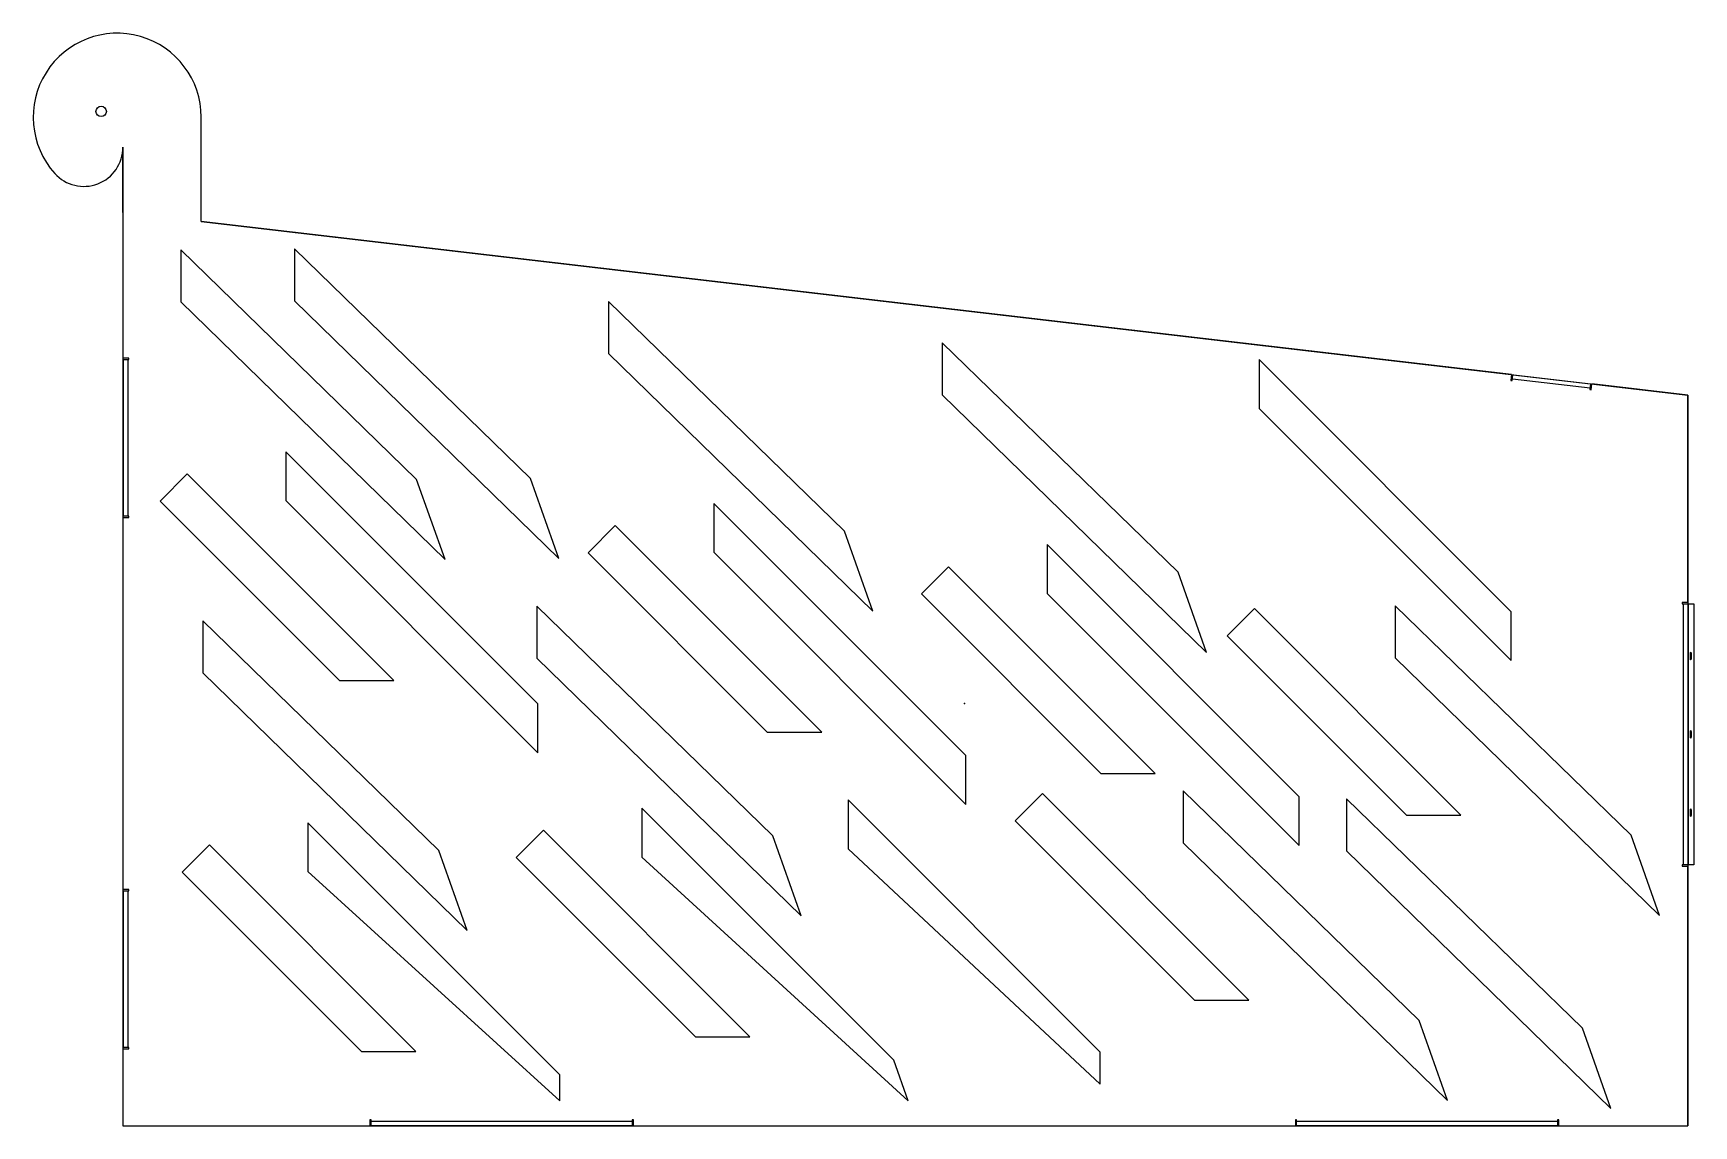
# Model space of a CAD drawing. Header units: millimetres. Extents: x -357 to 280, y -162 to 257.
import ezdxf

# ---------------------------------------------------------------- set-up
doc = ezdxf.new("R2010")
doc.units = ezdxf.units.MM
doc.header["$PDSIZE"] = -1

msp = doc.modelspace()

# ---------------------------------------------------------------- linework, layer by layer
at = {"color": 7, "linetype": 'Continuous'}
for p, q in [((-292.61, 184.69), (-292.61, 224.69)), ((-322.61, 188.19), (-322.61, 213.19)), ((-322.61, 188.19), (-322.61, -161.81)), ((-292.61, 184.69), (277.39, 118.19)), ((277.39, 118.19), (277.39, -161.81)), ((-322.61, -161.81), (277.39, -161.81))]:
    msp.add_line(p, q, dxfattribs=at)
at = {"color": 7, "linetype": 'Continuous', "lineweight": 25}
for p, q in [((-292.61, 184.69), (-292.61, 224.69)), ((-322.61, 213.19), (-322.61, 132.31)), ((209.8, 126.07), (-292.61, 184.69)), ((-210, 85.89), (-300.47, 173.86)), ((-300.47, 173.86), (-300.47, 153.92)), ((-166.32, 86.29), (-256.78, 174.26)), ((-256.78, 174.26), (-256.78, 154.32)), ((-300.47, 153.92), (-199.13, 55.18)), ((-256.78, 154.32), (-155.45, 55.57)), ((-45.93, 66.1), (-136.39, 154.07)), ((-136.39, 154.07), (-136.39, 134.13)), ((-136.39, 134.13), (-35.06, 35.38)), ((81.91, 50.33), (-8.55, 138.3)), ((-8.55, 138.3), (-8.55, 118.36)), ((-320.3, 132.31), (-322.61, 132.31)), ((-322.54, 131.81), (-322.54, 71.81)), ((-322.54, 131.81), (-320.3, 131.81)), ((-320.8, 131.81), (-320.8, 71.81)), ((-320.3, 131.81), (-320.3, 132.31)), ((209.62, 35.21), (112.99, 131.84)), ((112.99, 131.84), (112.99, 113.12)), ((209.8, 126.07), (209.54, 123.85)), ((209.54, 123.85), (210.03, 123.79)), ((210.03, 123.79), (210.29, 126.02)), ((239.89, 120.81), (210.09, 124.29)), ((210.29, 126.02), (240.09, 122.54)), ((240.09, 122.54), (239.83, 120.32)), ((240.33, 120.26), (240.59, 122.48)), ((277.39, 118.19), (240.59, 122.48)), ((-8.55, 118.36), (92.78, 19.61)), ((239.83, 120.32), (240.33, 120.26)), ((277.39, 38.69), (277.39, 118.19)), ((112.99, 113.12), (209.62, 16.48)), ((-163.57, -0.15), (-260.2, 96.49)), ((-260.2, 96.49), (-260.2, 77.76)), ((-297.95, 87.99), (-308.38, 77.56)), ((-218.76, 8.81), (-297.95, 87.99)), ((-199.13, 55.18), (-210, 85.89)), ((-155.45, 55.57), (-166.32, 86.29)), ((-308.38, 77.56), (-239.63, 8.81)), ((-260.2, 77.76), (-163.57, -18.88)), ((0.51, -19.94), (-96.12, 76.69)), ((-96.12, 76.69), (-96.12, 57.96)), ((-322.61, 71.31), (-322.61, -71.31)), ((-322.61, 71.31), (-320.3, 71.31)), ((-320.3, 71.81), (-322.54, 71.81)), ((-320.3, 71.31), (-320.3, 71.81)), ((-133.87, 68.19), (-144.3, 57.76)), ((-54.69, -10.99), (-133.87, 68.19)), ((-35.06, 35.38), (-45.93, 66.1)), ((-144.3, 57.76), (-75.55, -10.99)), ((-96.12, 57.96), (0.51, -38.67)), ((128.35, -35.71), (31.71, 60.92)), ((31.71, 60.92), (31.71, 42.19)), ((-6.03, 52.42), (-16.47, 41.99)), ((73.15, -26.76), (-6.03, 52.42)), ((92.78, 19.61), (81.91, 50.33)), ((-16.47, 41.99), (52.29, -26.76)), ((31.71, 42.19), (128.35, -54.44)), ((277.39, 38.69), (275.23, 38.69)), ((275.23, 38.69), (275.23, 38.19)), ((-73.44, -50.67), (-163.9, 37.3)), ((-163.9, 37.3), (-163.9, 17.36)), ((111.2, 36.45), (100.76, 26.01)), ((190.38, -42.74), (111.2, 36.45)), ((255.62, -50.5), (165.16, 37.47)), ((165.16, 37.47), (165.16, 17.54)), ((209.62, 16.48), (209.62, 35.21)), ((275.23, 38.19), (279.66, 38.19)), ((275.73, -61.81), (275.73, 38.19)), ((277.45, 38.19), (277.45, -61.81)), ((279.66, 38.19), (279.66, -61.81)), ((-201.51, -56.27), (-291.98, 31.7)), ((-291.98, 31.7), (-291.98, 11.76)), ((100.76, 26.01), (169.52, -42.74)), ((-163.9, 17.36), (-62.57, -81.39)), ((165.16, 17.54), (266.49, -81.21)), ((-291.98, 11.76), (-190.64, -86.99)), ((-239.63, 8.81), (-218.76, 8.81)), ((-163.57, -18.88), (-163.57, -0.15)), ((-75.55, -10.99), (-54.69, -10.99)), ((0.51, -38.67), (0.51, -19.94)), ((52.29, -26.76), (73.15, -26.76)), ((52.05, -133.54), (-44.58, -36.9)), ((-44.58, -36.9), (-44.58, -55.63)), ((29.92, -34.48), (19.49, -44.91)), ((109.11, -113.67), (29.92, -34.48)), ((174.34, -121.42), (83.88, -33.45)), ((83.88, -33.45), (83.88, -53.39)), ((128.35, -54.44), (128.35, -35.71)), ((237.01, -124.43), (146.55, -36.46)), ((146.55, -36.46), (146.55, -56.4)), ((-27, -136.71), (-123.64, -40.08)), ((-123.64, -40.08), (-123.64, -58.81)), ((169.52, -42.74), (190.38, -42.74)), ((-155.08, -142.31), (-251.71, -45.68)), ((-251.71, -45.68), (-251.71, -64.41)), ((-161.39, -48.57), (-171.82, -59)), ((-82.2, -127.76), (-161.39, -48.57)), ((-62.57, -81.39), (-73.44, -50.67)), ((19.49, -44.91), (88.24, -113.67)), ((266.49, -81.21), (255.62, -50.5)), ((-289.46, -54.17), (-299.89, -64.6)), ((-210.27, -133.36), (-289.46, -54.17)), ((-190.64, -86.99), (-201.51, -56.27)), ((-44.58, -55.63), (52.05, -145.87)), ((83.88, -53.39), (185.21, -152.14)), ((146.55, -56.4), (247.88, -155.14)), ((-171.82, -59), (-103.06, -127.76)), ((-123.64, -58.81), (-21.54, -152.27)), ((279.66, -61.81), (275.23, -61.81)), ((275.23, -61.81), (275.23, -62.31)), ((275.23, -62.31), (277.39, -62.31)), ((277.39, -161.81), (277.39, -62.31)), ((-299.89, -64.6), (-231.14, -133.36)), ((-251.71, -64.41), (-155.08, -152.27)), ((-320.3, -71.31), (-322.61, -71.31)), ((-322.54, -71.81), (-322.54, -131.81)), ((-322.54, -71.81), (-320.3, -71.81)), ((-320.8, -71.81), (-320.8, -131.81)), ((-320.3, -71.81), (-320.3, -71.31)), ((88.24, -113.67), (109.11, -113.67)), ((185.21, -152.14), (174.34, -121.42)), ((247.88, -155.14), (237.01, -124.43)), ((-322.61, -132.31), (-322.61, -161.81)), ((-322.61, -132.31), (-320.3, -132.31)), ((-320.3, -131.81), (-322.54, -131.81)), ((-320.3, -132.31), (-320.3, -131.81)), ((-231.14, -133.36), (-210.27, -133.36)), ((-103.06, -127.76), (-82.2, -127.76)), ((52.05, -145.87), (52.05, -133.54)), ((-21.54, -152.27), (-27, -136.71)), ((-155.08, -152.27), (-155.08, -142.31)), ((-322.61, -161.81), (-227.89, -161.81)), ((-227.39, -159.58), (-227.89, -159.58)), ((-227.89, -159.58), (-227.89, -161.81)), ((-227.39, -161.81), (-227.39, -159.58)), ((-227.39, -160.08), (-127.39, -160.08)), ((-127.39, -161.81), (-227.39, -161.81)), ((-126.89, -159.58), (-127.39, -159.58)), ((-127.39, -159.58), (-127.39, -161.81)), ((-126.89, -161.81), (-126.89, -159.58)), ((-126.89, -161.81), (126.89, -161.81)), ((127.39, -159.58), (126.89, -159.58)), ((126.89, -159.58), (126.89, -161.81)), ((127.39, -161.81), (127.39, -159.58)), ((127.39, -160.08), (227.39, -160.08)), ((227.39, -161.81), (127.39, -161.81)), ((227.89, -159.58), (227.39, -159.58)), ((227.39, -159.58), (227.39, -161.81)), ((227.89, -161.81), (227.89, -159.58)), ((227.89, -161.81), (277.39, -161.81))]:
    msp.add_line(p, q, dxfattribs=at)
at = {"color": 7, "linetype": 'Continuous', "lineweight": 25, "flags": 128}
for points in [[(278.69, 18.19), (278.68, 17.61), (278.64, 17.13), (278.59, 16.8), (278.52, 16.69), (278.45, 16.8), (278.4, 17.13), (278.36, 17.61), (278.35, 18.19), (278.36, 18.76), (278.4, 19.25), (278.45, 19.57), (278.52, 19.69), (278.59, 19.57), (278.64, 19.25), (278.68, 18.76), (278.69, 18.19)], [(278.69, -11.81), (278.68, -12.39), (278.64, -12.87), (278.59, -13.2), (278.52, -13.31), (278.45, -13.2), (278.4, -12.87), (278.36, -12.39), (278.35, -11.81), (278.36, -11.24), (278.4, -10.75), (278.45, -10.43), (278.52, -10.31), (278.59, -10.43), (278.64, -10.75), (278.68, -11.24), (278.69, -11.81)], [(278.69, -41.81), (278.68, -42.39), (278.64, -42.87), (278.59, -43.2), (278.52, -43.31), (278.45, -43.2), (278.4, -42.87), (278.36, -42.39), (278.35, -41.81), (278.36, -41.24), (278.4, -40.75), (278.45, -40.43), (278.52, -40.31), (278.59, -40.43), (278.64, -40.75), (278.68, -41.24), (278.69, -41.81)]]:
    msp.add_lwpolyline(points, dxfattribs=at)
at = {"color": 7, "linetype": 'Continuous', "lineweight": 25}
msp.add_circle((-330.97, 226.92), 2, dxfattribs=at)
at = {"color": 7, "linetype": 'Continuous'}
for centre, radius, start, end in [((-324.81, 224.69), 32.2, 0, 221.94699), ((-337.61, 213.19), 15, 221.94699, 0)]:
    msp.add_arc(centre, radius, start, end, dxfattribs=at)
at = {"color": 7, "linetype": 'Continuous', "lineweight": 25}
for centre, radius, start, end in [((-324.81, 224.69), 32.2, 0, 221.94699), ((-337.61, 213.19), 15, 221.94699, 0)]:
    msp.add_arc(centre, radius, start, end, dxfattribs=at)
at = {"color": 7, "linetype": 'Continuous'}
msp.add_point((0, 0), dxfattribs=at)

doc.saveas('drawing.dxf')
